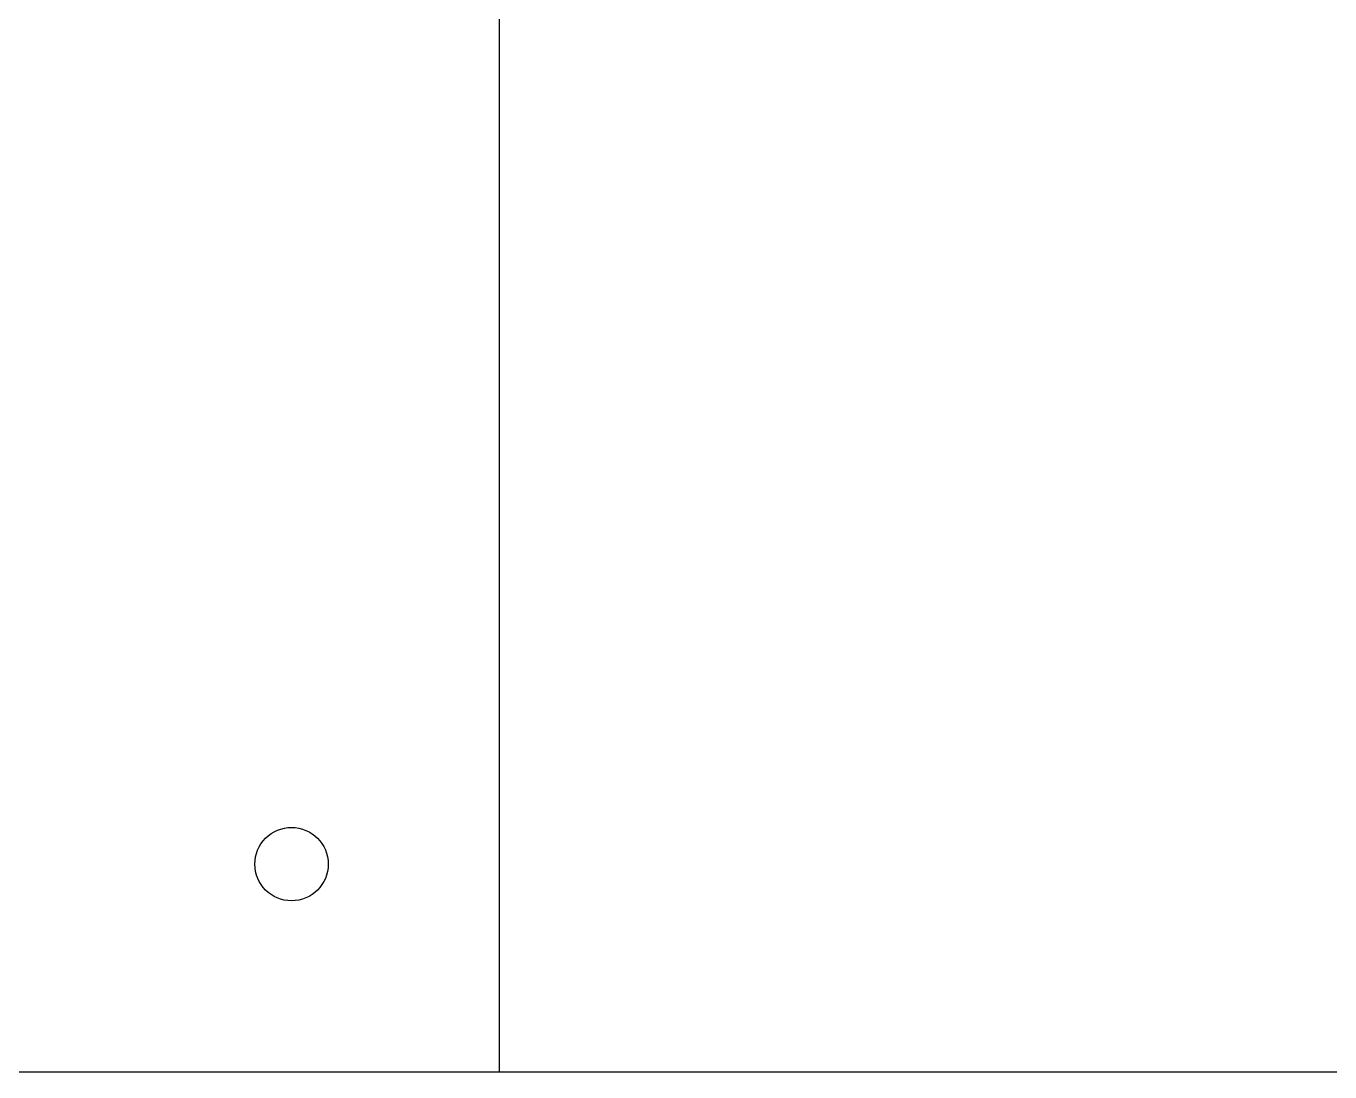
# Model space of a CAD drawing. Extents: x 129 to 1460, y 161 to 617.
# Drawn here: x 1310 to 1363.3, y 512 to 554.8 of the extents above; entities that cross this region are included whole.
import ezdxf

# ---------------------------------------------------------------- set-up
doc = ezdxf.new("R2010")
doc.units = 0
doc.layers.add('Layer_1', color=7, linetype='CONTINUOUS')

msp = doc.modelspace()

# ---------------------------------------------------------------- linework, layer by layer
at = {"layer": 'Layer_1', "color": 2}
msp.add_line((1329.348144, 511.974127), (1329.348144, 616.974114), dxfattribs=at)
at = {"layer": 'Layer_1', "color": 7}
for p, q in [((1320.848175, 521.974304), (1320.848175, 521.974304)), ((1155.34821, 511.974324), (1314.34792, 511.974324)), ((1314.34792, 511.974324), (1416.347857, 511.974324))]:
    msp.add_line(p, q, dxfattribs=at)
for points in [[(1319.787504, 521.534965), (1320.068811, 521.816272), (1320.450347, 521.974307), (1320.848175, 521.974304)], [(1320.848175, 521.974304), (1321.6766, 521.974295), (1322.348164, 521.302718), (1322.348158, 520.474293)], [(1319.348164, 520.474293), (1319.348161, 520.872122), (1319.506197, 521.253657), (1319.787504, 521.534965)], [(1320.848175, 518.97431), (1320.019751, 518.974304), (1319.348174, 519.645869), (1319.348164, 520.474293)], [(1322.348158, 520.474293), (1322.348149, 519.64588), (1321.676589, 518.97432), (1320.848175, 518.97431)]]:
    msp.add_open_spline(points, degree=3, dxfattribs=at)

doc.saveas('drawing.dxf')
